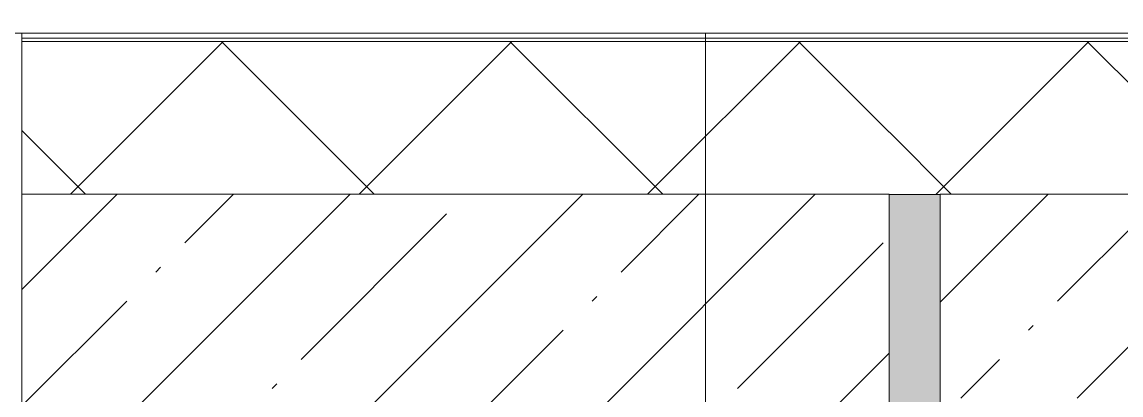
# Model space of a CAD drawing. Header units: millimetres. Extents: x -213547 to 415037, y -3642 to 106956.
# Drawn here: x 37705 to 38782, y 102609 to 102975 of the extents above; entities that cross this region are included whole.
import ezdxf

# ---------------------------------------------------------------- set-up
doc = ezdxf.new("R2010")
doc.units = ezdxf.units.MM
doc.layers.add('A-FLOR-1', color=7, linetype='Continuous', lineweight=9, true_color=0xeef6ff, transparency=0.5)
for name, color, linetype, lineweight in [('A-WALL', 7, 'Continuous', 5), ('I-WALL', 7, 'Continuous', 5), ('Оси', 7, 'Continuous', 9)]:
    doc.layers.add(name, color=color, linetype=linetype, lineweight=lineweight)
doc.layers.add('A-WALL-1', color=9, linetype='Continuous', lineweight=5, true_color=0x808080)
doc.layers.add('A-WALL-FNSH-1', color=9, linetype='Continuous', lineweight=5, true_color=0x808080)
pattern_1 = [(45, (0, 0), (-114.04925, 114.04925), []), (45, (114.05, 0), (-114.04925, 114.04925), [201.612, -40.322, 6.706, -33.617])]
pattern_2 = [(45, (0, 0), (-141.42136, 141.42136), []), (135, (0, 0), (-141.42136, -141.42136), [])]

# ---------------------------------------------------------------- blocks, each defined once
blk = doc.blocks.new('1floor')
at = {"layer": 'A-FLOR-1'}
h = blk.add_hatch(color=256, dxfattribs=at)
h.paths.add_polyline_path([(38540, -100), (38540, 120), (38490, 120), (38490, -100)])
h.paths.add_polyline_path([(75480, 4050), (75700, 4050), (75700, 4060), (75480, 4060)])
h.paths.add_polyline_path([(4031.1, 15925.1), (4060, 15925.1), (4060, 15975.1), (4031.1, 15975.1), (4031.1, 15935.1)])
h.paths.add_polyline_path([(40125, 23607.7), (40125, 23547.7), (40135, 23547.7), (40135, 23527.7), (40035, 23527.7), (40035, 23607.7)])
h.paths.add_polyline_path([(40035, 23400), (41710, 23400), (41710, 23619.7), (41595, 23619.7), (41595, 23607.7), (41535, 23607.7), (41535, 23619.7), (40185, 23619.7), (40185, 23607.7), (40125, 23607.7), (40125, 23619.7), (40010, 23619.7), (40010, 23400)])
h.paths.add_polyline_path([(38490, 23400), (38540, 23400), (38540, 23619.7), (38490, 23619.7), (38490, 23420.3)])
h.paths.add_polyline_path([(41595, 23527.7), (41585, 23527.7), (41585, 23547.7), (41595, 23547.7), (41595, 23607.7), (41685, 23607.7), (41685, 23527.7)])
h.paths.add_polyline_path([(4031.1, 26375.1), (4060, 26375.1), (4061.1, 27100), (4110, 27100.1), (4110, 27150), (4061.1, 27150), (4060, 27100.1), (4031.1, 27100), (4031.1, 26479)])
h.paths.add_polyline_path([(13710, 27100), (13710, 27150), (13460.3, 27150), (13460.3, 27100), (13690, 27100)])
h.paths.add_polyline_path([(10085, 27100), (10885, 27100), (10885, 27150), (10085, 27150)])
h.paths.add_polyline_path([(12635.3, 27100), (13410.3, 27100), (13410.3, 27150), (12635.3, 27150), (12635.3, 27116.5)])
h.paths.add_polyline_path([(12055.6, 27100), (12585.3, 27100), (12585.3, 27150), (11785.3, 27150), (11785.3, 27100)])
h.paths.add_polyline_path([(10935, 27100), (11285, 27100), (11285, 27150), (10935, 27150), (10935, 27142.5)])
h.paths.add_polyline_path([(9110, 27100), (9185, 27100), (9185, 27150), (8385, 27150), (8385, 27100), (9090, 27100)])
h.paths.add_polyline_path([(4160, 27100), (4935, 27100), (4935, 27150), (4160, 27150), (4160, 27111)])
at = {"layer": 'A-WALL'}
h = blk.add_hatch(dxfattribs=at)
h.set_pattern_fill('FP_24', color=256, style=0, pattern_type=2)
h.set_pattern_definition(pattern_2)
h.paths.add_polyline_path([(33860, 23620), (34540, 23620), (34540, 23769.7), (33860, 23769.7)])
h.paths.add_polyline_path([(38490, 23620), (38490, 23769.7), (37640, 23769.7), (37640, 23620), (38482.7, 23620)])
h = blk.add_hatch(dxfattribs=at)
h.set_pattern_fill('FP_24', color=256, style=0, pattern_type=2)
h.set_pattern_definition(pattern_2)
h.paths.add_polyline_path([(41910, 23620), (41930, 23620), (41930, 23769.7), (41710, 23769.7), (41710, 23620), (41760, 23620)])
h.paths.add_polyline_path([(38542.3, 23620), (38910, 23620), (38910, 23769.7), (38490, 23769.7), (38490.3, 23620), (38540, 23620)])
h.paths.add_polyline_path([(39810, 23620), (40010, 23620), (40010, 23769.7), (39810, 23769.7), (39810, 23627.7)])
at = {"layer": 'I-WALL'}
h = blk.add_hatch(dxfattribs=at)
h.set_pattern_fill('FP_1', color=256, style=0, pattern_type=2)
h.set_pattern_definition(pattern_1)
h.paths.add_polyline_path([(34515, 23400), (34540, 23400), (34540, 23620), (33610, 23619.7), (33610, 23400), (34465, 23400)])
h.paths.add_polyline_path([(38270, 23400), (38490, 23400), (38490, 23620), (37640, 23619.7), (37640, 23400), (37843.9, 23400)])
h = blk.add_hatch(dxfattribs=at)
h.set_pattern_fill('FP_1', color=256, style=0, pattern_type=2)
h.set_pattern_definition(pattern_1)
h.paths.add_polyline_path([(42140, 23400), (42160, 23400), (42159.8, 23620), (41710, 23620), (41710, 23400), (42098.7, 23400)])
h.paths.add_polyline_path([(40010, 23400), (40010, 23620), (39810, 23619.7), (39810, 23400)])
h.paths.add_polyline_path([(38760, 23400), (38910, 23400), (38910, 23620), (38540, 23619.7), (38540, 23420.3), (38760, 23420.3)])
at = {"layer": 'A-WALL'}
for p, q in [((34540, 23777.7), (37640, 23777.7)), ((38910, 23772.7), (37640, 23772.7)), ((38910, 23769.7), (37640, 23769.7)), ((38490, 23620), (37640, 23620)), ((38540, 23620), (38910, 23620)), ((38540, 23620), (38540, 23619.7))]:
    blk.add_line(p, q, dxfattribs=at)
at = {"layer": 'A-WALL-1'}
for p, q in [((37640, 23004), (37640, 23769.7)), ((38490, 22955.3), (38490, 23620)), ((38490, 23619.7), (38540, 23619.7)), ((38540, 23619.7), (38540, 23030.3))]:
    blk.add_line(p, q, dxfattribs=at)
at = {"layer": 'A-WALL-FNSH-1'}
for p, q in [((38910, 23777.7), (37640, 23777.7)), ((37640, 23777.7), (37640, 23769.7))]:
    blk.add_line(p, q, dxfattribs=at)
at = {"layer": 'Оси'}
blk.add_line((38310, 18777.7), (38310, 23777.7), dxfattribs=at)

msp = doc.modelspace()

# ---------------------------------------------------------------- block references
msp.add_blockref('1floor', (64.7, 79186.1))

doc.saveas('drawing.dxf')
